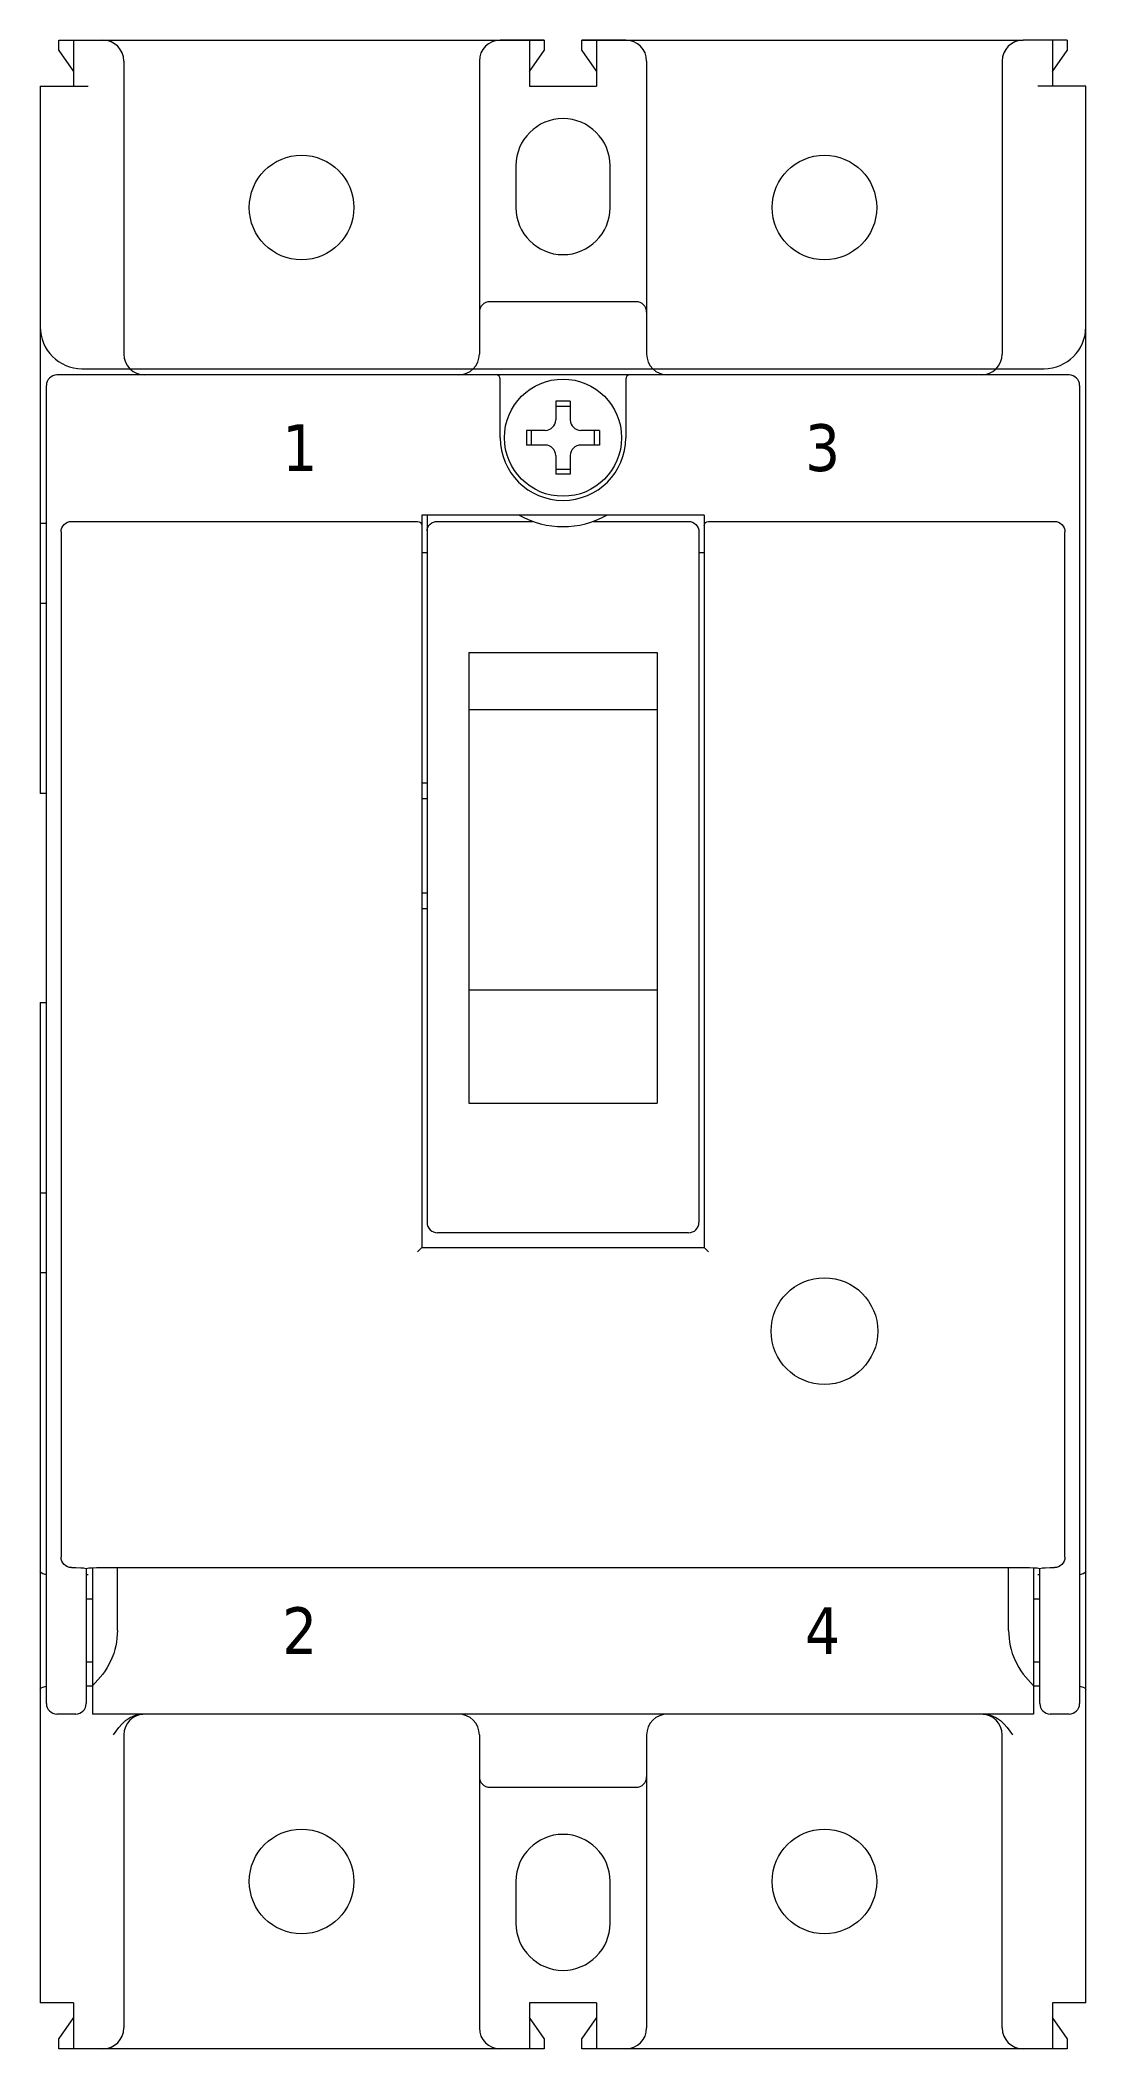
# Model space of a CAD drawing. Header units: millimetres. Extents: x -1 to 49, y 107.3 to 203.3.
import ezdxf
from ezdxf.enums import TextEntityAlignment as Align

# ---------------------------------------------------------------- set-up
doc = ezdxf.new("R2010")
doc.units = ezdxf.units.MM
doc.layers.add('EPLAN_Graphic', color=240, linetype='Continuous', lineweight=50)
doc.styles.add('Tahoma', font='')
doc.styles.get('Tahoma').set_extended_font_data('Tahoma')

msp = doc.modelspace()

# ---------------------------------------------------------------- linework, layer by layer
at = {"layer": 'EPLAN_Graphic', "linetype": 'Continuous', "lineweight": 0, "ltscale": 1.28622}
for p, q in [((-0.105, 202.79), (-0.105, 203.29)), ((-0.105, 203.29), (1.995, 203.29)), ((-0.105, 202.79), (0.595, 201.79)), ((0.595, 203.29), (0.595, 201.09)), ((1.995, 203.29), (23.095, 203.29)), ((23.095, 203.29), (20.995, 203.29)), ((22.395, 203.29), (22.395, 201.09)), ((22.395, 201.79), (23.095, 202.79)), ((23.095, 203.29), (23.095, 202.79)), ((24.895, 202.79), (24.895, 203.29)), ((24.895, 203.29), (45.995, 203.29)), ((26.995, 203.29), (24.895, 203.29)), ((24.895, 202.79), (25.595, 201.79)), ((25.595, 203.29), (25.595, 201.09)), ((48.095, 203.29), (45.995, 203.29)), ((47.395, 203.29), (47.395, 201.09)), ((47.395, 201.79), (48.095, 202.79)), ((48.095, 203.29), (48.095, 202.79)), ((2.995, 202.29), (2.995, 188.29)), ((19.995, 202.29), (19.995, 188.29)), ((27.995, 202.29), (27.995, 188.29)), ((44.995, 202.29), (44.995, 188.29)), ((-1.005, 201.09), (-1.005, 167.29)), ((-1.005, 201.09), (0.595, 201.09)), ((22.395, 201.09), (25.595, 201.09)), ((48.995, 201.09), (47.395, 201.09)), ((48.995, 109.49), (48.995, 201.09)), ((21.745, 197.29), (21.745, 195.29)), ((26.245, 195.29), (26.245, 197.29)), ((27.495, 190.79), (20.495, 190.79)), ((48.195, 187.29), (-0.205, 187.29)), ((-0.705, 123.79), (-0.705, 186.79)), ((20.995, 184.29), (20.995, 187.09)), ((26.995, 187.09), (26.995, 184.29)), ((48.695, 186.79), (48.695, 123.79)), ((24.345, 186.04), (23.645, 186.04)), ((23.645, 186.04), (23.645, 185.14)), ((23.645, 185.79), (24.345, 185.79)), ((24.345, 186.04), (24.345, 185.14)), ((22.245, 184.64), (22.245, 183.94)), ((23.145, 184.64), (22.245, 184.64)), ((22.495, 183.94), (22.495, 184.64)), ((25.745, 184.64), (24.845, 184.64)), ((25.495, 183.94), (25.495, 184.64)), ((25.745, 184.64), (25.745, 183.94)), ((23.145, 183.94), (22.245, 183.94)), ((23.645, 183.44), (23.645, 182.54)), ((24.345, 183.44), (24.345, 182.54)), ((25.745, 183.94), (24.845, 183.94)), ((23.645, 182.79), (24.345, 182.79)), ((24.345, 182.54), (23.645, 182.54)), ((30.745, 180.59), (17.245, 180.59)), ((17.245, 180.59), (17.245, 145.59)), ((17.495, 180.59), (17.495, 146.79)), ((30.745, 180.59), (30.745, 145.59)), ((-0.705, 180.19), (-1.005, 180.19)), ((-0.005, 179.788), (-0.005, 130.792)), ((0.495, 180.29), (17.045, 180.29)), ((17.995, 180.29), (22.559, 180.29)), ((25.431, 180.29), (29.995, 180.29)), ((30.495, 179.788), (30.495, 146.79)), ((30.945, 180.29), (47.495, 180.29)), ((47.995, 130.792), (47.995, 179.788)), ((17.495, 178.79), (17.245, 178.79)), ((30.745, 178.79), (30.495, 178.79)), ((-1.005, 176.39), (-0.705, 176.39)), ((19.495, 174.023), (28.495, 174.023)), ((19.495, 174.023), (19.495, 152.479)), ((28.495, 174.023), (28.495, 152.479)), ((28.495, 171.29), (19.495, 171.29)), ((-0.705, 167.29), (-1.005, 167.29)), ((17.245, 167.79), (17.495, 167.79)), ((17.245, 167.79), (17.495, 167.79)), ((17.245, 167.04), (17.495, 167.04)), ((17.245, 167.04), (17.495, 167.04)), ((17.245, 162.54), (17.495, 162.54)), ((17.245, 162.54), (17.495, 162.54)), ((17.245, 161.79), (17.495, 161.79)), ((17.245, 161.79), (17.495, 161.79)), ((28.495, 157.89), (19.495, 157.89)), ((-1.005, 157.29), (-1.005, 109.49)), ((-1.005, 157.29), (-0.705, 157.29)), ((19.495, 152.479), (28.495, 152.479)), ((-0.705, 148.19), (-1.005, 148.19)), ((29.995, 146.29), (17.995, 146.29)), ((17.245, 145.59), (17.045, 145.385)), ((17.245, 145.59), (30.745, 145.59)), ((30.745, 145.59), (30.945, 145.385)), ((-1.005, 144.39), (-0.705, 144.39)), ((0.495, 130.29), (0.695, 130.29)), ((1.195, 130.246), (1.195, 123.79)), ((1.295, 129.936), (1.195, 129.951)), ((1.295, 129.936), (1.195, 129.936)), ((1.495, 130.286), (1.495, 123.29)), ((1.695, 130.29), (46.295, 130.29)), ((2.695, 127.29), (2.695, 130.29)), ((45.295, 127.29), (45.295, 130.29)), ((46.495, 130.286), (46.495, 123.29)), ((46.795, 129.951), (46.695, 129.936)), ((46.795, 129.936), (46.695, 129.936)), ((46.795, 123.79), (46.795, 130.246)), ((47.295, 130.29), (47.495, 130.29)), ((1.195, 128.79), (1.495, 128.79)), ((46.495, 128.79), (46.795, 128.79)), ((1.195, 125.79), (1.495, 125.79)), ((46.495, 125.79), (46.795, 125.79)), ((1.195, 124.644), (1.495, 124.644)), ((46.495, 124.644), (46.795, 124.644)), ((0.695, 123.29), (-0.205, 123.29)), ((46.495, 123.29), (1.495, 123.29)), ((48.195, 123.29), (47.295, 123.29)), ((2.995, 122.29), (2.995, 108.29)), ((19.995, 122.29), (19.995, 108.29)), ((27.995, 122.29), (27.995, 108.29)), ((44.995, 108.29), (44.995, 122.29)), ((20.495, 119.79), (27.495, 119.79)), ((21.745, 115.29), (21.745, 113.29)), ((26.245, 113.29), (26.245, 115.29)), ((0.595, 109.49), (-1.005, 109.49)), ((0.595, 109.49), (0.595, 107.29)), ((22.395, 109.49), (22.395, 107.29)), ((25.595, 109.49), (22.395, 109.49)), ((25.595, 109.49), (25.595, 107.29)), ((48.995, 109.49), (47.395, 109.49)), ((47.395, 109.49), (47.395, 107.29)), ((0.595, 108.79), (-0.105, 107.79)), ((23.095, 107.79), (22.395, 108.79)), ((25.595, 108.79), (24.895, 107.79)), ((48.095, 107.79), (47.395, 108.79)), ((-0.105, 107.29), (-0.105, 107.79)), ((23.095, 107.79), (23.095, 107.29)), ((24.895, 107.29), (24.895, 107.79)), ((48.095, 107.79), (48.095, 107.29)), ((1.995, 107.29), (-0.105, 107.29)), ((23.095, 107.29), (1.995, 107.29)), ((23.095, 107.29), (20.995, 107.29)), ((45.995, 107.29), (24.895, 107.29)), ((26.995, 107.29), (24.895, 107.29)), ((48.095, 107.29), (45.995, 107.29))]:
    msp.add_line(p, q, dxfattribs=at)
at = {"layer": 'EPLAN_Graphic', "linetype": 'Continuous', "lineweight": 0, "ltscale": 2.572441}
for p, q in [((-1.005, 201.09), (1.295, 201.09)), ((48.995, 201.09), (46.695, 201.09)), ((0.995, 187.59), (46.995, 187.59))]:
    msp.add_line(p, q, dxfattribs=at)
at = {"layer": 'EPLAN_Graphic', "linetype": 'Continuous', "lineweight": 0, "ltscale": 1.28622}
for points in [[(-0.005, 179.788), (0.006, 179.886), (0.032, 179.98), (0.079, 180.066), (0.141, 180.142), (0.217, 180.205), (0.303, 180.252), (0.397, 180.278), (0.495, 180.29)], [(17.045, 180.29), (17.121, 180.275), (17.186, 180.231), (17.23, 180.166), (17.245, 180.089)], [(17.495, 179.832), (17.506, 179.925), (17.535, 180.014), (17.585, 180.094), (17.649, 180.162), (17.725, 180.218), (17.81, 180.258), (17.901, 180.279), (17.995, 180.29)], [(29.995, 180.29), (30.092, 180.278), (30.186, 180.252), (30.273, 180.205), (30.348, 180.142), (30.411, 180.066), (30.457, 179.98), (30.483, 179.886), (30.495, 179.788)], [(30.745, 180.089), (30.76, 180.166), (30.803, 180.231), (30.868, 180.275), (30.945, 180.29)], [(47.495, 180.29), (47.592, 180.278), (47.686, 180.252), (47.773, 180.205), (47.848, 180.142), (47.911, 180.066), (47.957, 179.98), (47.983, 179.886), (47.995, 179.788)], [(0.495, 130.29), (0.397, 130.301), (0.303, 130.328), (0.217, 130.375), (0.141, 130.437), (0.079, 130.513), (0.032, 130.6), (0.006, 130.694), (-0.005, 130.792)], [(47.995, 130.792), (47.983, 130.694), (47.957, 130.6), (47.911, 130.513), (47.848, 130.437), (47.773, 130.375), (47.686, 130.328), (47.592, 130.301), (47.495, 130.29)], [(-0.705, 129.951), (-0.88, 129.998), (-0.96, 130.042), (-1.005, 130.118)], [(0.695, 130.29), (0.947, 130.284), (1.073, 130.274), (1.137, 130.269), (1.195, 130.246)], [(1.195, 130.246), (1.253, 130.269), (1.317, 130.274), (1.442, 130.284), (1.695, 130.29)], [(46.295, 130.29), (46.547, 130.284), (46.673, 130.274), (46.737, 130.269), (46.795, 130.246)], [(46.795, 130.246), (46.853, 130.269), (46.917, 130.274), (47.042, 130.284), (47.295, 130.29)], [(48.995, 130.118), (48.949, 130.042), (48.87, 129.998), (48.695, 129.951)], [(2.695, 127.29), (2.668, 126.917), (2.646, 126.732), (2.613, 126.549), (2.567, 126.368), (2.511, 126.19), (2.37, 125.843), (2.196, 125.512), (2.097, 125.355), (1.989, 125.203), (1.75, 124.918), (1.495, 124.644)], [(45.295, 127.29), (45.321, 126.917), (45.344, 126.732), (45.377, 126.549), (45.422, 126.368), (45.479, 126.19), (45.619, 125.843), (45.793, 125.512), (45.893, 125.355), (46.001, 125.203), (46.24, 124.918), (46.495, 124.644)], [(-1.005, 124.461), (-0.96, 124.538), (-0.88, 124.582), (-0.705, 124.628)], [(48.695, 124.628), (48.87, 124.582), (48.949, 124.538), (48.995, 124.461)], [(2.495, 122.29), (2.764, 122.652), (2.914, 122.821), (3.081, 122.974), (3.265, 123.103), (3.468, 123.204), (3.574, 123.241), (3.684, 123.267), (3.909, 123.29)], [(44.081, 123.29), (44.305, 123.267), (44.415, 123.241), (44.522, 123.204), (44.724, 123.103), (44.909, 122.974), (45.075, 122.821), (45.225, 122.652), (45.495, 122.29)]]:
    msp.add_lwpolyline(points, dxfattribs=at)
for centre, radius in [((11.495, 195.29), 2.5), ((36.495, 195.29), 2.5), ((23.995, 184.29), 2.8), ((36.495, 141.59), 2.55), ((11.495, 115.29), 2.5), ((36.495, 115.29), 2.5)]:
    msp.add_circle(centre, radius, dxfattribs=at)
at = {"layer": 'EPLAN_Graphic', "linetype": 'Continuous', "lineweight": 0, "ltscale": 2.572441}
for centre in [(11.495, 195.29), (36.495, 195.29)]:
    msp.add_circle(centre, 2.5, dxfattribs=at)
at = {"layer": 'EPLAN_Graphic', "linetype": 'Continuous', "lineweight": 0, "ltscale": 1.28622}
for centre, radius, start, end in [((1.995, 202.29), 1, 0, 90), ((20.995, 202.29), 1, 90, 180), ((26.995, 202.29), 1, 0, 90), ((45.995, 202.29), 1, 90, 180), ((23.995, 197.29), 2.25, 0, 180), ((23.995, 195.29), 2.25, 180, 0), ((20.495, 190.29), 0.5, 90, 180), ((27.495, 190.29), 0.5, 0, 90), ((3.995, 188.29), 1, 180, 270), ((18.995, 188.29), 1, 270, 0), ((28.995, 188.29), 1, 180, 270), ((43.995, 188.29), 1, 270, 0), ((-0.205, 186.79), 0.5, 90, 180), ((20.795, 187.09), 0.2, 0, 90), ((27.195, 187.09), 0.2, 90, 180), ((48.195, 186.79), 0.5, 0, 90), ((23.145, 185.14), 0.5, 270, 0), ((24.845, 185.14), 0.5, 180, 270), ((23.995, 184.29), 3, 180, 0), ((23.145, 183.44), 0.5, 0, 90), ((24.845, 183.44), 0.5, 90, 180), ((23.995, 184.29), 4.25, 240.55357, 299.44643), ((17.995, 146.79), 0.5, 180, 270), ((29.995, 146.79), 0.5, 270, 0), ((-0.205, 123.79), 0.5, 180, 270), ((0.695, 123.79), 0.5, 270, 0), ((3.995, 122.29), 1, 90, 180), ((18.995, 122.29), 1, 0, 90), ((28.995, 122.29), 1, 90, 180), ((43.995, 122.29), 1, 0, 90), ((47.295, 123.79), 0.5, 180, 270), ((48.195, 123.79), 0.5, 270, 0), ((20.495, 120.29), 0.5, 180, 270), ((27.495, 120.29), 0.5, 270, 0), ((23.995, 115.29), 2.25, 0, 180), ((23.995, 113.29), 2.25, 180, 0), ((1.995, 108.29), 1, 270, 0), ((20.995, 108.29), 1, 180, 270), ((26.995, 108.29), 1, 270, 0), ((45.995, 108.29), 1, 180, 270)]:
    msp.add_arc(centre, radius, start, end, dxfattribs=at)
at = {"layer": 'EPLAN_Graphic', "linetype": 'Continuous', "lineweight": 0, "ltscale": 2.572441}
for centre, start, end in [((0.995, 189.59), 180, 270), ((46.995, 189.59), 270, 0)]:
    msp.add_arc(centre, 2, start, end, dxfattribs=at)

# ---------------------------------------------------------------- texts
at = {"layer": 'EPLAN_Graphic', "color": 240, "style": 'Tahoma'}
for s, p in [('1', (10.565, 184.936)), ('3', (35.565, 184.936)), ('2', (10.565, 128.394)), ('4', (35.565, 128.394))]:
    msp.add_text(s, height=2.239, dxfattribs=at).set_placement(p, align=Align.TOP_LEFT)

doc.saveas('drawing.dxf')
